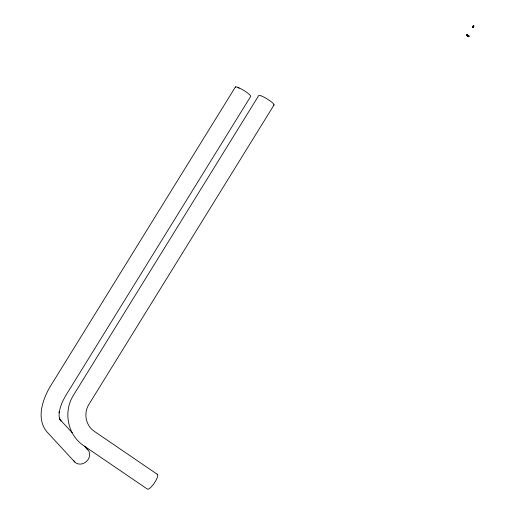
<?xml version="1.0" encoding="UTF-8"?>
<svg xmlns="http://www.w3.org/2000/svg" width="515" height="515" viewBox="0 0 515 515"><rect width="100%" height="100%" fill="white"/><g stroke="black" fill="none" stroke-linecap="round" stroke-linejoin="round"><path stroke-width="0.77" d="M235.407 86.996L50.007 386.881C42.545 399.711 36.217 418.277 46.485 431.39L74.784 462.026M274.07 104.906L89.101 404.088C83.243 412.953 85.599 425.757 94.625 431.557L157.635 474.527M467.105 35.258L466.925 34.988M472.925 27.443L473.794 26.033L473.234 25.75L473.877 26.085L473.008 27.495L472.358 27.16L473.311 25.795L472.757 26.851M472.583 27.34L473.62 26.04M468.38 35.947L467.717 35.516L468.161 35.696M466.751 35.142L467.433 35.348M467.182 35.258L466.777 35.129L467.054 34.949M467.221 35.001L466.873 34.988C468.167 35.677 468.766 36.23 468.264 36.198M473.478 25.982L473.877 26.085M467.324 35.316L467.736 35.483M468.779 36.25L468.425 35.87M472.358 27.16L473.008 27.495M468.277 36.082C468.927 37.029 466.172 35.097 467.601 35.683M468.702 36.372L469.03 36.172M467.375 35.026L467.974 35.374M467.697 35.22L466.777 35.129M467.305 35.149L468.502 35.857M468.116 36.005L468.624 36.224M468.547 36.34L467.935 35.941M468.335 36.076L467.717 35.709M466.802 34.917L467.755 35.831M468.206 36.185L467.639 35.831M467.974 35.342L468.573 35.735M467.742 35.702L467.169 35.323M467.672 35.818L466.905 35.271M467.652 35.85L467.099 35.438M468.515 35.722L469.023 36.095M467.581 35.709L466.976 35.149M473.034 26.935L472.686 26.806L473.04 26.999M238.007 87.383L239.127 88.335M468.74 35.895L469.146 36.237M72.209 432.774L59.869 419.416L61.008 421.032L59.264 418.013L59.785 419.783L59.083 416.075L59.283 411.594L59.161 412.74L60.339 407.352L62.405 401.816L65.617 395.771L250.734 96.35A8.98 1.448 31.7 0 0 242.565 89.681A8.98 1.448 31.7 0 0 235.542 87.518M84.557 446.138L87.775 449.621M273.658 105.092A8.98 1.448 31.7 0 0 267.987 99.492A8.98 1.448 31.7 0 0 258.755 95.52L73.207 395.649C63.274 411.685 67.51 434.544 83.185 445.327L147.097 488.909A8.98 2.375 -55.7 0 0 154.346 483.031A8.98 2.375 -55.7 0 0 157.12 474.186M86.172 448.404A8.98 7.674 -42.7 0 1 86.617 461.337A8.98 7.674 -42.7 0 1 73.626 460.391"/></g></svg>
